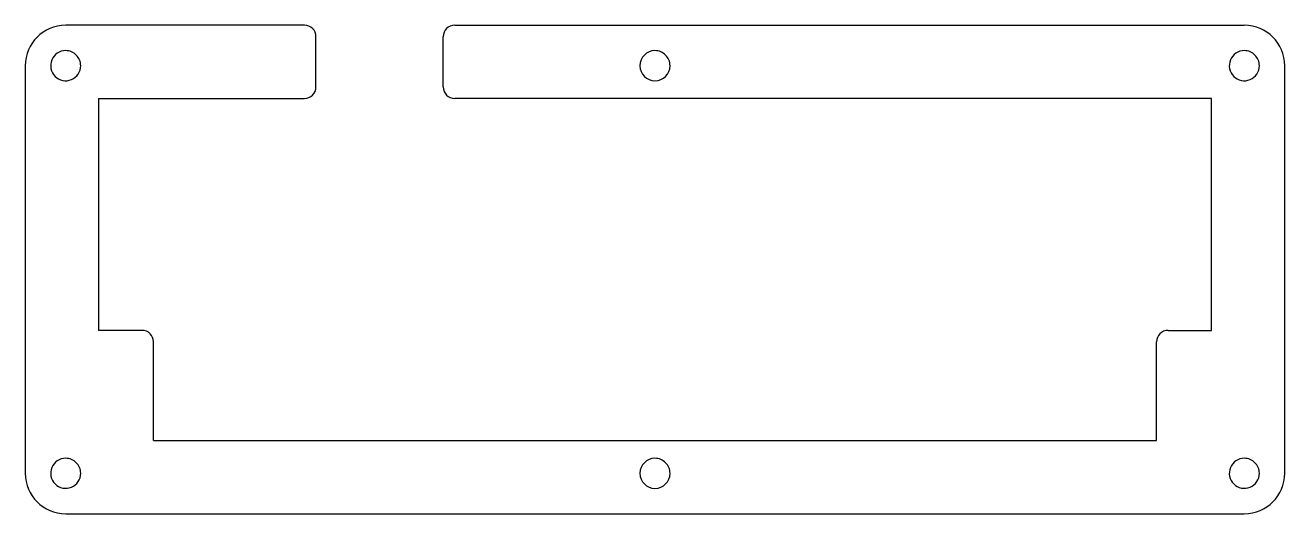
# Model space of a CAD drawing. Extents: x 0 to 218, y -84 to 1.
import ezdxf

# ---------------------------------------------------------------- set-up
doc = ezdxf.new("R2010")
doc.units = 0
doc.layers.get('0').update_dxf_attribs({"linetype": 'CONTINUOUS'})

msp = doc.modelspace()

# ---------------------------------------------------------------- linework, layer by layer
at = {"color": 7}
for points in [[(48.30572, 0.785856), (7.0231, 0.788396)], [(74.3077, 0.785856), (210.83778, 0.788396)], [(50.30724, -9.864364), (50.30724, -1.215664)], [(72.30618, -9.864364), (72.30618, -1.215664)], [(0.02286, -6.211844), (0.02286, -76.676524)], [(217.83802, -76.676524), (217.83802, -6.211844)], [(12.67968, -11.868424), (48.30572, -11.865884)], [(12.67968, -11.868424), (12.67968, -51.969944)], [(205.1812, -11.868424), (74.3077, -11.865884)], [(205.1812, -51.969944), (205.1812, -11.868424)], [(20.2057, -51.964864), (12.67968, -51.969944)], [(197.65772, -51.964864), (205.1812, -51.969944)], [(22.20468, -71.019944), (22.20722, -53.963844)], [(195.6562, -71.019944), (195.6562, -53.963844)], [(22.20468, -71.019944), (195.6562, -71.019944)], [(7.0231, -83.676764), (210.83778, -83.676764)]]:
    msp.add_lwpolyline(points, dxfattribs=at)
for points in [[(7.025005, -3.613755)], [(108.927138, -3.613755)], [(210.838796, -3.613755)], [(7.025005, -74.077546)], [(108.927138, -74.077546)], [(210.838796, -74.077546)]]:
    msp.add_lwpolyline(points, close=True, dxfattribs=at)
for points in [[(7.025005, 0.786254), (3.159012, 0.78625), (0.025006, -2.347756), (0.025001, -6.213749)], [(50.308002, -1.216073), (50.308001, -0.111506), (49.412574, 0.783924), (48.308006, 0.783927)], [(74.307954, 0.783928), (73.203386, 0.783925), (72.307958, -0.111505), (72.307958, -1.216073)], [(217.838782, -6.213749), (217.838778, -2.347763), (214.704783, 0.786241), (210.838796, 0.786255)], [(7.025005, -3.613755), (5.973405, -3.613755), (5.025353, -4.247223), (4.622923, -5.218774)], [(8.863479, -4.375275), (8.375885, -3.887682), (7.714566, -3.613755), (7.025005, -3.613755)], [(108.927138, -3.613755), (107.491201, -3.613755), (106.327143, -4.777812), (106.327143, -6.213749)], [(110.765612, -4.375275), (110.278018, -3.887682), (109.616699, -3.613755), (108.927138, -3.613755)], [(210.838796, -3.613755), (209.787196, -3.613755), (208.839144, -4.247223), (208.436714, -5.218774)], [(212.67727, -4.375275), (212.189676, -3.887682), (211.528357, -3.613755), (210.838796, -3.613755)], [(4.622923, -5.218774), (4.220493, -6.190326), (4.442938, -7.30863), (5.186531, -8.052223)], [(8.01998, -8.615831), (8.991531, -8.213402), (9.625, -7.265349), (9.625, -6.213749)], [(9.625, -6.213749), (9.625, -5.524188), (9.351073, -4.862869), (8.863479, -4.375275)], [(106.327143, -6.213749), (106.327143, -7.649687), (107.491201, -8.813744), (108.927138, -8.813744)], [(108.927138, -8.813744), (110.363075, -8.813744), (111.527133, -7.649687), (111.527133, -6.213749)], [(111.527133, -6.213749), (111.527133, -5.524188), (111.253206, -4.862869), (110.765612, -4.375275)], [(208.436714, -5.218774), (208.034284, -6.190326), (208.256729, -7.30863), (209.000322, -8.052223)], [(211.833771, -8.615831), (212.805322, -8.213402), (213.438791, -7.265349), (213.438791, -6.213749)], [(213.438791, -6.213749), (213.438791, -5.524188), (213.164864, -4.862869), (212.67727, -4.375275)], [(5.186531, -8.052223), (5.930124, -8.795817), (7.048428, -9.018261), (8.01998, -8.615831)], [(209.000322, -8.052223), (209.743915, -8.795817), (210.862219, -9.018261), (211.833771, -8.615831)], [(48.308006, -11.866062), (49.412572, -11.866059), (50.307999, -10.970632), (50.308002, -9.866066)], [(72.307958, -9.866066), (72.307961, -10.970632), (73.203388, -11.866059), (74.307954, -11.866062)], [(21.622135, -52.551912), (21.247058, -52.17684), (20.738346, -51.966129), (20.20791, -51.966134)], [(197.657974, -51.966134), (196.553408, -51.966137), (195.657981, -52.861564), (195.657978, -53.96613)], [(22.207931, -53.96613), (22.20793, -53.435694), (21.997213, -52.926985), (21.622135, -52.551912)], [(4.622923, -75.682565), (4.220493, -76.654117), (4.442938, -77.772421), (5.186531, -78.516014)], [(7.025005, -74.077546), (5.973405, -74.077546), (5.025353, -74.711014), (4.622923, -75.682565)], [(8.863479, -74.839066), (8.375885, -74.351473), (7.714566, -74.077546), (7.025005, -74.077546)], [(9.625, -76.67754), (9.625, -75.987979), (9.351073, -75.32666), (8.863479, -74.839066)], [(108.927138, -74.077546), (107.491201, -74.077546), (106.327143, -75.241603), (106.327143, -76.67754)], [(110.765612, -74.839066), (110.278018, -74.351473), (109.616699, -74.077546), (108.927138, -74.077546)], [(111.527133, -76.67754), (111.527133, -75.987979), (111.253206, -75.32666), (110.765612, -74.839066)], [(208.436714, -75.682565), (208.034284, -76.654117), (208.256729, -77.772421), (209.000322, -78.516014)], [(210.838796, -74.077546), (209.787196, -74.077546), (208.839144, -74.711014), (208.436714, -75.682565)], [(212.67727, -74.839066), (212.189676, -74.351473), (211.528357, -74.077546), (210.838796, -74.077546)], [(213.438791, -76.67754), (213.438791, -75.987979), (213.164864, -75.32666), (212.67727, -74.839066)], [(0.025001, -76.67754), (0.025015, -80.543527), (3.159018, -83.677522), (7.025005, -83.677526)], [(8.01998, -79.079622), (8.991531, -78.677193), (9.625, -77.72914), (9.625, -76.67754)], [(106.327143, -76.67754), (106.327143, -78.113478), (107.491201, -79.277535), (108.927138, -79.277535)], [(108.927138, -79.277535), (110.363075, -79.277535), (111.527133, -78.113478), (111.527133, -76.67754)], [(210.838796, -83.677526), (214.704776, -83.677512), (217.838768, -80.54352), (217.838782, -76.67754)], [(211.833771, -79.079622), (212.805322, -78.677193), (213.438791, -77.72914), (213.438791, -76.67754)], [(5.186531, -78.516014), (5.930124, -79.259608), (7.048428, -79.482052), (8.01998, -79.079622)], [(209.000322, -78.516014), (209.743915, -79.259608), (210.862219, -79.482052), (211.833771, -79.079622)]]:
    msp.add_open_spline(points, degree=3, dxfattribs=at)

doc.saveas('drawing.dxf')
